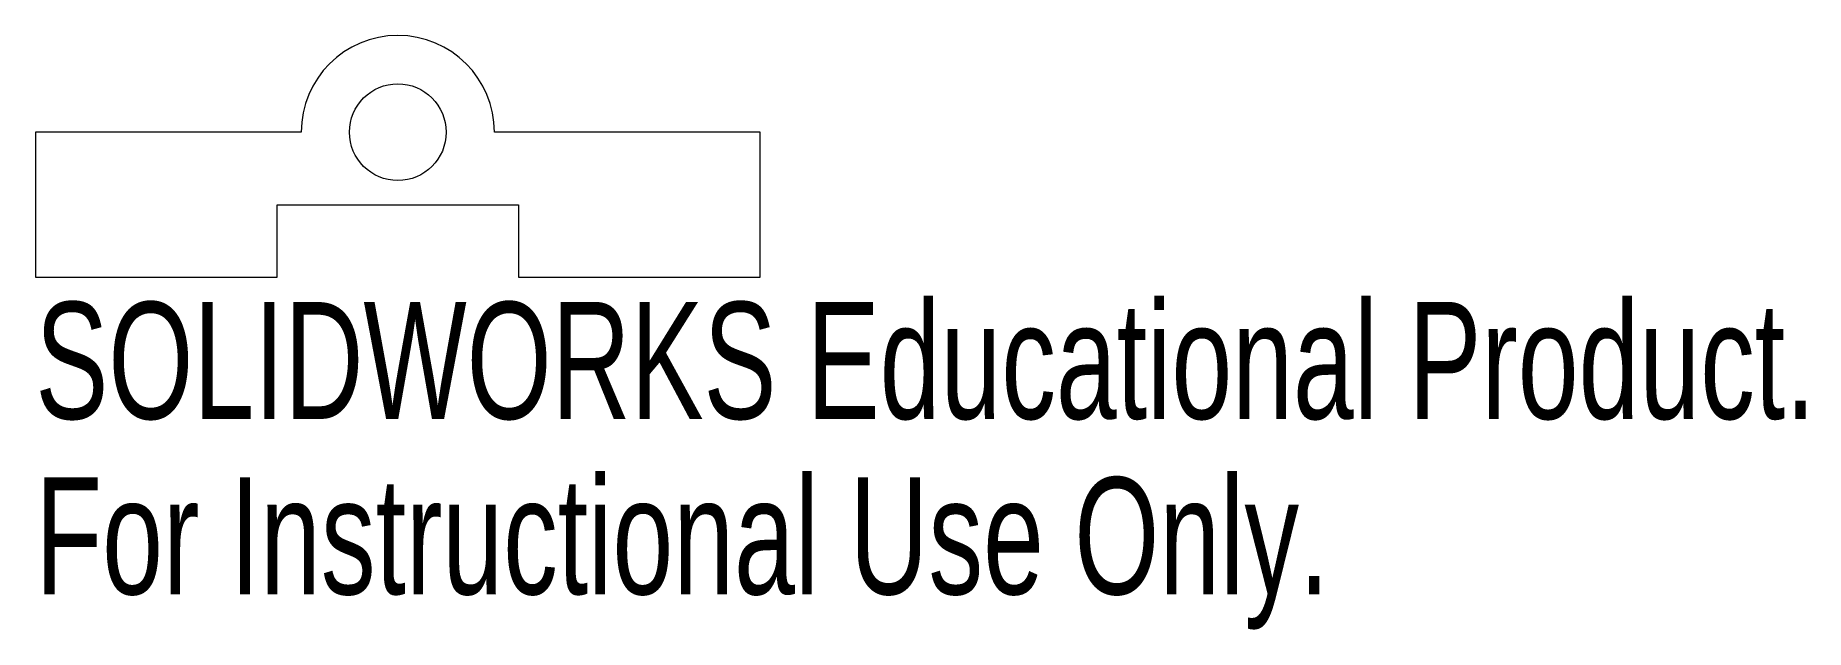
# Model space of a CAD drawing. Header units: millimetres. Extents: x -15 to 58.3, y -19.1 to 5.5.
import ezdxf

# ---------------------------------------------------------------- set-up
doc = ezdxf.new("R2010")
doc.units = ezdxf.units.MM
doc.styles.add('SLDTEXTSTYLE0', font='TXT', dxfattribs={"width": 0.7})

msp = doc.modelspace()

# ---------------------------------------------------------------- linework, layer by layer
at = {"color": 7, "linetype": 'Continuous', "lineweight": 15}
for p, q in [((-4, 1.5), (-15, 1.5)), ((-15, 1.5), (-15, -4.5)), ((15, 1.5), (4, 1.5)), ((15, -4.5), (15, 1.5)), ((-5, -1.5), (5, -1.5)), ((-5, -4.5), (-5, -1.5)), ((5, -1.5), (5, -4.5)), ((-15, -4.5), (-5, -4.5)), ((5, -4.5), (15, -4.5))]:
    msp.add_line(p, q, dxfattribs=at)
msp.add_circle((0, 1.5), 2, dxfattribs=at)
msp.add_arc((0, 1.5), 4, 0, 180, dxfattribs=at)

# ---------------------------------------------------------------- texts
at = {"color": 7, "linetype": 'Continuous', "char_height": 4.83362, "attachment_point": 1, "style": 'SLDTEXTSTYLE0'}
for s, insert in [('SOLIDWORKS Educational Product.', (-15, -5.52)), ('For Instructional Use Only.', (-15, -12.77))]:
    msp.add_mtext(s, dxfattribs=dict(at, insert=insert))

doc.saveas('drawing.dxf')
